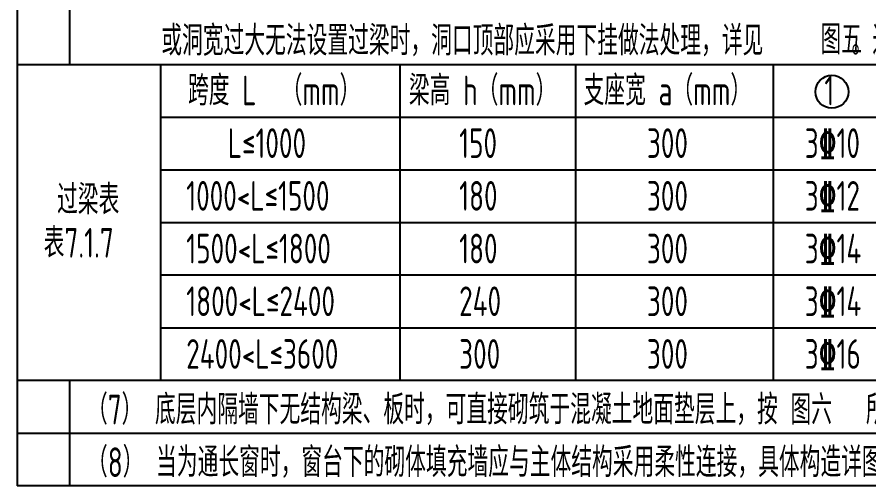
# Model space of a CAD drawing. Extents: x 9732137 to 18866768, y -962146 to 246094.
# Drawn here: x 9840107 to 9853034, y 184808 to 191927 of the extents above; entities that cross this region are included whole.
import ezdxf

# ---------------------------------------------------------------- set-up
doc = ezdxf.new("R2010")
doc.units = 0
doc.header["$LTSCALE"] = 1000
doc.layers.add('TAB', color=7, linetype='CONTINUOUS')
doc.layers.add('TEXT', color=7, linetype='CONTINUOUS')
doc.styles.add('TSSD_Rein', font='Tssdeng.shx', dxfattribs={"width": 0.7, "bigfont": 'hztxt.shx'})

msp = doc.modelspace()

# ---------------------------------------------------------------- linework, layer by layer
at = {"layer": 'TAB'}
for p, q in [((9840106.8, 232748.7), (9840106.8, 184808.5)), ((9840906.8, 191208.5), (9840906.8, 204008.5)), ((9840106.8, 191208.5), (9860106.8, 191208.5)), ((9842281.7, 191208.5), (9842281.7, 186408.5)), ((9845913.5, 191208.5), (9845913.5, 186408.5)), ((9848580.1, 191208.5), (9848580.1, 186408.5)), ((9851580.1, 191208.5), (9851580.1, 186408.5)), ((9842281.7, 190408.5), (9860106.8, 190408.5)), ((9842281.7, 189608.5), (9858580.1, 189608.5)), ((9842281.7, 188808.5), (9860106.8, 188808.5)), ((9858580.1, 188008.5), (9842281.7, 188008.5)), ((9842281.7, 187208.5), (9858580.1, 187208.5)), ((9860106.8, 186408.5), (9840106.8, 186408.5)), ((9840906.8, 184808.5), (9840906.8, 186408.5)), ((9840106.8, 185608.5), (9860106.8, 185608.5)), ((9860106.8, 184808.5), (9840106.8, 184808.5))]:
    msp.add_line(p, q, dxfattribs=at)
at = {"layer": 'TEXT'}
msp.add_circle((9852471.5, 190792.3), 250, dxfattribs=at)

# ---------------------------------------------------------------- texts
at = {"layer": 'TEXT', "color": 52, "style": 'TSSD_Rein', "width": 0.7}
for s, p in [('或洞宽过大无法设置过梁时，洞口顶部应采用下挂做法处理，详见       。过梁构造配筋详见表7.1.7。', (9842295.7, 191343.9)), ('（7） 底层内隔墙下无结构梁、板时，可直接砌筑于混凝土地面垫层上，按       所示施工。', (9841168.7, 185743.9))]:
    msp.add_text(s, height=450, dxfattribs=at).set_placement(p)
at = {"layer": 'TEXT', "color": 1, "style": 'TSSD_Rein', "width": 0.7}
for s, p in [('图五', (9852297.9, 191359.3)), ('图六', (9851842.6, 185741.6))]:
    msp.add_text(s, height=450, dxfattribs=at).set_placement(p)
at = {"layer": 'TEXT', "style": 'TSSD_Rein', "width": 0.7}
for s, p in [('跨度 L  （mm）', (9842701.3, 190587.5)), ('梁高 h（mm）', (9846053.4, 190587.5)), ('支座宽 a（mm）', (9848703.4, 190587.5)), ('1', (9852357.8, 190587.5)), ('L≤1000', (9843304, 189787.5)), ('150', (9846815.3, 189787.5)), ('300', (9849664.3, 189787.5)), ('3\x8410', (9852060, 189787.5)), ('过梁表  ', (9840714.2, 188929.7)), ('1000<L≤1500', (9842674, 188987.5)), ('180', (9846815.3, 188987.5)), ('300', (9849664.3, 188987.5)), ('3\x8412', (9852060, 188987.5)), ('表7.1.7', (9840511, 188275.1)), ('1500<L≤1800', (9842674, 188187.5)), ('180', (9846815.3, 188187.5)), ('300', (9849664.3, 188187.5)), ('3\x8414', (9852060, 188187.5)), ('1800<L≤2400', (9842674, 187387.5)), ('240', (9846815.3, 187387.5)), ('300', (9849664.3, 187387.5)), ('3\x8414', (9852060, 187387.5)), ('2400<L≤3600', (9842674, 186587.5)), ('300', (9846815.3, 186587.5)), ('300', (9849664.3, 186587.5)), ('3\x8416', (9852060, 186587.5)), ('（8） 当为通长窗时，窗台下的砌体填充墙应与主体结构采用柔性连接，具体构造详图集10SG614-2的要求。', (9841168.7, 184943.9))]:
    msp.add_text(s, height=450, dxfattribs=at).set_placement(p)

doc.saveas('drawing.dxf')
